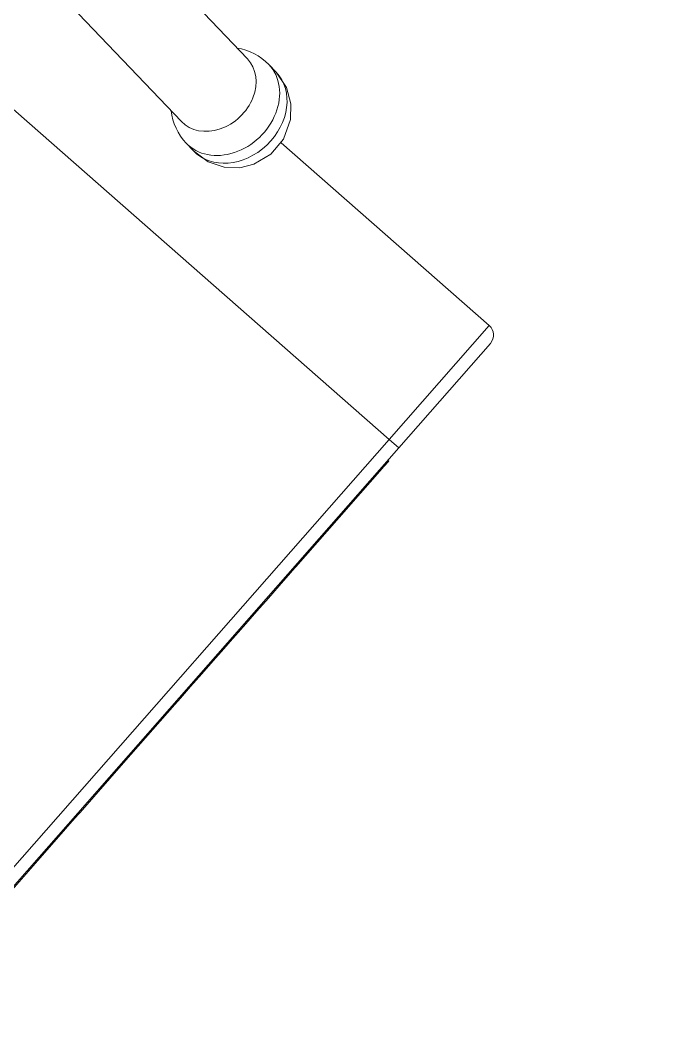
# Model space of a CAD drawing. Header units: millimetres. Extents: x 2822564 to 2991989, y -324396 to -253399.
# Drawn here: x 2841823.97 to 2841834.96, y -309583.19 to -309565.7 of the extents above; entities that cross this region are included whole.
import ezdxf

# ---------------------------------------------------------------- set-up
doc = ezdxf.new("R2010")
doc.units = ezdxf.units.MM
doc.linetypes.add('12017_XPLAN_GROUND$0$HIDDEN', pattern=[0.375, 0.25, -0.125])
doc.linetypes.add('DASHDOT', pattern=[1, 0.5, -0.25, 0, -0.25])
doc.layers.add('AX', color=1, linetype='DASHDOT')
doc.layers.add('coton tak bazo', color=191, linetype='Continuous', lineweight=5)
doc.layers.add('KATCHIN', color=253, linetype='12017_XPLAN_GROUND$0$HIDDEN', lineweight=5)

# ---------------------------------------------------------------- blocks, each defined once
blk = doc.blocks.new('fff')
at = {"layer": 'coton tak bazo', "ltscale": 0.003202594664657134}
blk.add_line((-1.296611200516172, 0.1143258722555805), (-1.292797023966958, 0.1103161174910984), dxfattribs=at)
at = {"layer": 'coton tak bazo', "ltscale": 0.003107539639792341}
blk.add_line((-1.29781301964587, 0.1129564674002183), (-1.294111936431682, 0.109065831358652), dxfattribs=at)
at = {"layer": 'coton tak bazo', "ltscale": 0.0001236881396807095}
blk.add_line((-1.292370356307915, 0.1102032697217539), (-1.292223128733345, 0.1100483317482425), dxfattribs=at)
at = {"layer": 'coton tak bazo'}
for p, q in [((-1.292223128733345, 0.1100483317482425), (-1.292020534456606, 0.1097480860363705)), ((-1.292020534456606, 0.1097480860363705), (-1.29192843219773, 0.1094182646518732)), ((-1.29192843219773, 0.1094182646518732), (-1.291935590418904, 0.1091064883243235)), ((-1.291935590418904, 0.1091064883243235), (-1.292077663819903, 0.1087120563594047)), ((-1.292077663819903, 0.1087120563594047), (-1.292328495197236, 0.108413344885644)), ((-1.29358321052935, 0.1082614796847651), (-1.293872846723858, 0.1084790334464958)), ((-1.292328495197236, 0.108413344885644), (-1.292669546244342, 0.1082117340079396)), ((-1.293258561330332, 0.1081528411725954), (-1.29358321052935, 0.1082614796847651)), ((-1.292946627378892, 0.108144504795665), (-1.293258561330332, 0.1081528411725954)), ((-1.292669546244342, 0.1082117340079396), (-1.292946627378892, 0.108144504795665))]:
    blk.add_line(p, q, dxfattribs=at)
at = {"layer": 'coton tak bazo', "ltscale": 0.005908394460200571}
blk.add_line((-1.297637473073248, 0.1094573686871292), (-1.289965566657289, 0.1027209052116952), dxfattribs=at)
at = {"layer": 'coton tak bazo', "ltscale": 0.0001236956396437091}
blk.add_line((-1.294020322395633, 0.1086337537645863), (-1.293872846723858, 0.1084790334464958), dxfattribs=at)
at = {"layer": 'coton tak bazo', "ltscale": 0.003198466334059534}
blk.add_line((-1.292123619649076, 0.1086400399984173), (-1.287970407329338, 0.1049933979835431), dxfattribs=at)
at = {"layer": 'coton tak bazo', "ltscale": 0.001750029540121963}
blk.add_line((-1.289965566657289, 0.1027209052116952), (-1.287970407329338, 0.1049933979835431), dxfattribs=at)
at = {"layer": 'coton tak bazo', "ltscale": 0.001604249210503104}
blk.add_line((-1.289776329198121, 0.1025546310668056), (-1.287947444041004, 0.1046378868444229), dxfattribs=at)
at = {"layer": 'coton tak bazo', "ltscale": 0.02041674974823626}
blk.add_line((-1.313244746708783, 0.07621112816137021), (-1.289965566657289, 0.1027209052116952), dxfattribs=at)
at = {"layer": 'coton tak bazo', "ltscale": 0.0001457803417399325}
blk.add_line((-1.289776329198121, 0.1025546310668056), (-1.289965566657289, 0.1027209052116952), dxfattribs=at)
at = {"layer": 'coton tak bazo', "ltscale": 0.02041679877427124}
blk.add_line((-1.313055074481547, 0.07604435919093644), (-1.289776329198121, 0.1025546310668056), dxfattribs=at)
at = {"layer": 'coton tak bazo', "ltscale": 8.630346847187175e-05}
blk.add_line((-1.28997651602967, 0.1022881681783775), (-1.290075454319556, 0.1021765806317596), dxfattribs=at)
at = {"layer": 'coton tak bazo', "ltscale": 1.459713734714316e-05}
for p, q in [((-1.289995284919299, 0.1023050192849615), (-1.28997651602967, 0.1022881681783775)), ((-1.292625243574114, 0.0993109978053725), (-1.292606474219547, 0.09929414672473391)), ((-1.293049552615339, 0.09882724778245788), (-1.293030782795834, 0.0988103967277647)), ((-1.293111511404572, 0.09875695901279952), (-1.293092742514943, 0.09874010790621535)), ((-1.293284894594406, 0.09855883615237077), (-1.293266125704776, 0.09854198504578665))]:
    blk.add_line(p, q, dxfattribs=at)
at = {"layer": 'coton tak bazo', "ltscale": 0.0003364178577183472}
blk.add_line((-1.290155838622548, 0.1020848214882243), (-1.290539089264276, 0.1016477127142961), dxfattribs=at)
at = {"layer": 'coton tak bazo', "ltscale": 1.462079459895081e-05}
for p, q in [((-1.290174856074321, 0.1021014549134419), (-1.290155838622548, 0.1020848214882243)), ((-1.290558106251112, 0.1016643461654593), (-1.290539089264276, 0.1016477127142961)), ((-1.291998730957066, 0.1000234830489707), (-1.291979714435169, 0.1000068495718622)), ((-1.291868694371847, 0.1001720750326534), (-1.291849677849949, 0.1001554415555448)), ((-1.292183124320784, 0.09981392236117614), (-1.292164106894956, 0.09979728940089638)), ((-1.293003919639416, 0.09887966771824397), (-1.292984903117518, 0.09886303424113552)), ((-1.293499028545882, 0.09831522019591843), (-1.293480012488922, 0.0982985866928644)), ((-1.293727014751666, 0.09805591107973838), (-1.293707997325839, 0.0980392781194585)), ((-1.29395073265001, 0.09780123304016897), (-1.293931716618995, 0.09778460000205286)), ((-1.294266212229675, 0.09744127984413098), (-1.294247195268785, 0.09742464685790575)), ((-1.294153303456224, 0.09757042009885597), (-1.294134286004451, 0.09755378667363823)), ((-1.295287043860059, 0.09627931850940874), (-1.295268026408286, 0.09626268508419111)), ((-1.296184947511175, 0.09525706424799213), (-1.296165930059402, 0.09524043082277445)), ((-1.296156007062125, 0.09528953672534629), (-1.296136990101235, 0.09527290373912112)), ((-1.296311459098805, 0.09511244949667252), (-1.29629244211197, 0.09509581604550943)), ((-1.296530663356183, 0.09486261956852404), (-1.29651164590441, 0.09484598614330642)), ((-1.297136829458802, 0.09417241614099536), (-1.297117812471967, 0.09415578268983221))]:
    blk.add_line(p, q, dxfattribs=at)
at = {"layer": 'coton tak bazo', "ltscale": 7.05958660772651e-05}
blk.add_line((-1.290075454319556, 0.1021765806317596), (-1.290155838622548, 0.1020848214882243), dxfattribs=at)
at = {"layer": 'coton tak bazo', "ltscale": 1.424267173965032e-05}
for p, q in [((-1.29009403514351, 0.1021927193352151), (-1.290075454319556, 0.1021765806317596)), ((-1.29079116049, 0.1013988241371864), (-1.290772579201108, 0.1013826854596764)), ((-1.291849338825484, 0.1001934858399374), (-1.2918307570976, 0.1001773476533109)), ((-1.292397564980238, 0.09956915830365165), (-1.292378984182229, 0.09955302006513406))]:
    blk.add_line(p, q, dxfattribs=at)
at = {"layer": 'coton tak bazo', "ltscale": 0.0002044037996390132}
blk.add_line((-1.290539089264276, 0.1016477127142961), (-1.290772579201108, 0.1013826854596764), dxfattribs=at)
at = {"layer": 'coton tak bazo', "ltscale": 0.0009281980773645495}
blk.add_line((-1.290772579201108, 0.1013826854596764), (-1.2918307570976, 0.1001773476533109), dxfattribs=at)
at = {"layer": 'coton tak bazo', "ltscale": 0.0001142691276522823}
blk.add_line((-1.291849677849949, 0.1001554415555448), (-1.291979714435169, 0.1000068495718622), dxfattribs=at)
at = {"layer": 'coton tak bazo', "ltscale": 1.675103893467459e-05}
blk.add_line((-1.2918307570976, 0.1001773476533109), (-1.291849677849949, 0.1001554415555448), dxfattribs=at)
at = {"layer": 'coton tak bazo', "ltscale": 0.0001615361021904958}
blk.add_line((-1.291979714435169, 0.1000068495718622), (-1.292164106894956, 0.09979728940089638), dxfattribs=at)
at = {"layer": 'coton tak bazo', "ltscale": 0.0001882696097990639}
blk.add_line((-1.292164106894956, 0.09979728940089638), (-1.292378984182229, 0.09955302006513406), dxfattribs=at)
at = {"layer": 'coton tak bazo', "ltscale": 0.0001994365357516909}
blk.add_line((-1.292378984182229, 0.09955302006513406), (-1.292606474219547, 0.09929414672473391), dxfattribs=at)
at = {"layer": 'coton tak bazo', "ltscale": 0.0001963610554152289}
blk.add_line((-1.292606474219547, 0.09929414672473391), (-1.292830440680035, 0.09903925100379812), dxfattribs=at)
at = {"layer": 'coton tak bazo', "ltscale": 0.0001356081955199605}
blk.add_line((-1.292830440680035, 0.09903925100379812), (-1.292984903117518, 0.09886303424113552), dxfattribs=at)
at = {"layer": 'coton tak bazo', "ltscale": 1.421838536227256e-05}
blk.add_line((-1.292848773845774, 0.0990556068717911), (-1.292830440680035, 0.09903925100379812), dxfattribs=at)
at = {"layer": 'coton tak bazo', "ltscale": 5.422374453956055e-05}
blk.add_line((-1.293030782795834, 0.0988103967277647), (-1.293092742514943, 0.09874010790621535), dxfattribs=at)
at = {"layer": 'coton tak bazo', "ltscale": 4.040879121892963e-05}
blk.add_line((-1.292984903117518, 0.09886303424113552), (-1.293030782795834, 0.0988103967277647), dxfattribs=at)
at = {"layer": 'coton tak bazo', "ltscale": 0.0001523588368697097}
blk.add_line((-1.293092742514943, 0.09874010790621535), (-1.293266125704776, 0.09854198504578665), dxfattribs=at)
at = {"layer": 'coton tak bazo', "ltscale": 0.0001875129370212346}
blk.add_line((-1.293266125704776, 0.09854198504578665), (-1.293480012488922, 0.0982985866928644), dxfattribs=at)
at = {"layer": 'coton tak bazo', "ltscale": 0.0001998148659952656}
blk.add_line((-1.293480012488922, 0.0982985866928644), (-1.293707997325839, 0.0980392781194585), dxfattribs=at)
at = {"layer": 'coton tak bazo', "ltscale": 0.0001961718963978527}
blk.add_line((-1.293707997325839, 0.0980392781194585), (-1.293931716618995, 0.09778460000205286), dxfattribs=at)
at = {"layer": 'coton tak bazo', "ltscale": 0.0001777190448102188}
blk.add_line((-1.293931716618995, 0.09778460000205286), (-1.294134286004451, 0.09755378667363823), dxfattribs=at)
at = {"layer": 'coton tak bazo', "ltscale": 0.0008950754484803533}
blk.add_line((-1.294247195268785, 0.09742464685790575), (-1.295268026408286, 0.09626268508419111), dxfattribs=at)
at = {"layer": 'coton tak bazo', "ltscale": 9.92701213490244e-05}
blk.add_line((-1.294134286004451, 0.09755378667363823), (-1.294247195268785, 0.09742464685790575), dxfattribs=at)
at = {"layer": 'coton tak bazo', "ltscale": 0.0007622134807812938}
blk.add_line((-1.295268026408286, 0.09626268508419111), (-1.296136990101235, 0.09527290373912112), dxfattribs=at)
at = {"layer": 'coton tak bazo', "ltscale": 0.0001111936813572691}
blk.add_line((-1.296165930059402, 0.09524043082277445), (-1.29629244211197, 0.09509581604550943), dxfattribs=at)
at = {"layer": 'coton tak bazo', "ltscale": 2.517194408128152e-05}
blk.add_line((-1.296136990101235, 0.09527290373912112), (-1.296165930059402, 0.09524043082277445), dxfattribs=at)
at = {"layer": 'coton tak bazo', "ltscale": 0.0001923398203423192}
blk.add_line((-1.29629244211197, 0.09509581604550943), (-1.29651164590441, 0.09484598614330642), dxfattribs=at)
at = {"layer": 'coton tak bazo', "ltscale": 0.0005315948650660146}
blk.add_line((-1.29651164590441, 0.09484598614330642), (-1.297117812471967, 0.09415578268983221), dxfattribs=at)
at = {"layer": 'coton tak bazo', "ltscale": 0.0006129303634257197}
blk.add_line((-1.297117812471967, 0.09415578268983221), (-1.297816917455843, 0.09336014606889786), dxfattribs=at)
at = {"layer": 'coton tak bazo'}
for centre, radius, start, end in [((-1.293168451831081, 0.1094408404989365), 0.001103566942818332, 43.70026044542794, 81.3546015504835), ((-1.293219180602585, 0.1093927175045162), 0.001103586098054036, 185.7833208733814, 223.4370882262776), ((-1.288136928641558, 0.1048039429208447), 0.0002520000010728832, 318.7134093421434, 48.71340754508653)]:
    blk.add_arc(centre, radius, start, end, dxfattribs=at)
for centre, major_axis, ratio, start_param, end_param in [((-1.293454821774137, 0.1096911134683883), (0.0006571151980443489, 0.0006252815369276999), 0.8110572927235714, 3.141592653589605, 6.283185307179656), ((-1.293195557768946, 0.1094187588650959), (0.0008252003866426024, 0.000784510421910895), 0.8110572927235729, 3.141592653589639, 6.283185307179671), ((-1.293048329729438, 0.1092638209175301), (-0.0008252003866426024, -0.000784510421910895), 0.8110572927235729, 8.396156305434533e-14, 3.141592653589877)]:
    blk.add_ellipse(centre, major_axis=major_axis, ratio=ratio, start_param=start_param, end_param=end_param, dxfattribs=at)
blk = doc.blocks.new('Surgery Zone')
at = {"layer": 'KATCHIN', "color": 85, "ltscale": 1.1, "true_color": 0x58ba48}
blk.add_circle((1610637.799317755, -562746.6739985349, 1.200298341608669e-08), 2200, dxfattribs=at)
at = {"layer": 'coton tak bazo', "xscale": 860.0000000000005, "yscale": 860.0000000000005, "zscale": 860.0000000000005, "rotation": 180}
blk.add_blockref('fff', (1610029.188587715, -564186.8777287796, -0.0004825459414850194), dxfattribs=at)

msp = doc.modelspace()

# ---------------------------------------------------------------- block references
at = {"layer": 'AX', "rotation": 180}
msp.add_blockref('Surgery Zone', (4452968.858796784, -873848.1157608684, -1.196809361820052e-08), dxfattribs=at)

doc.saveas('drawing.dxf')
